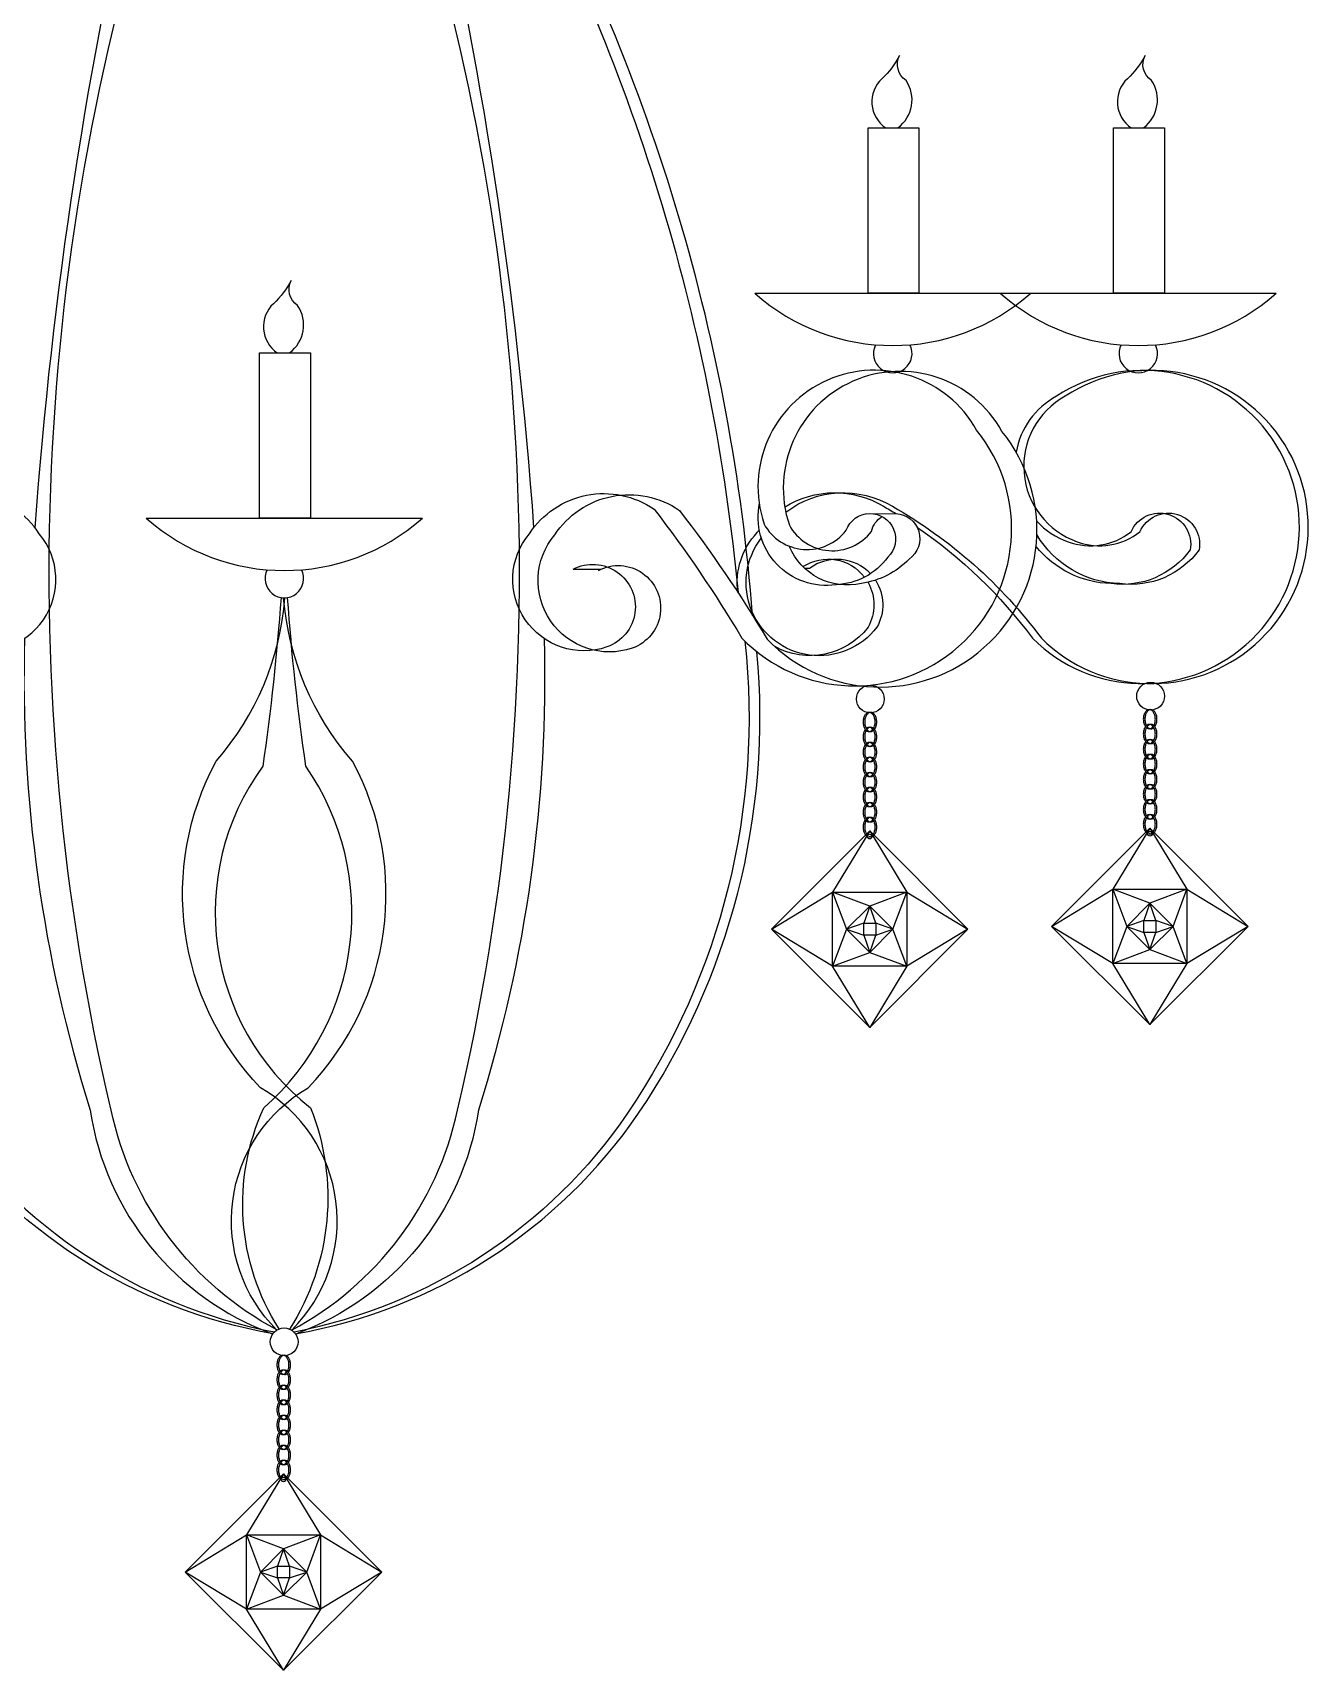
# Model space of a CAD drawing. Extents: x 2595 to 3373, y 365 to 1443.
# Drawn here: x 2888 to 3373, y 365 to 987 of the extents above; entities that cross this region are included whole.
import ezdxf

# ---------------------------------------------------------------- set-up
doc = ezdxf.new("R2010")
doc.units = 0
doc.header["$MEASUREMENT"] = 0
doc.layers.add('3', color=3, linetype='CONTINUOUS')
doc.layers.add('7', color=7, linetype='CONTINUOUS')

msp = doc.modelspace()

# ---------------------------------------------------------------- linework, layer by layer
at = {"layer": '3'}
for points in [[(3310.4, 951.18, 0.40066), (3313.5, 969.23, -0.385714), (3311.07, 978.74, -0.084763), (3304.31, 969.89, 0.478257), (3305.76, 951.18)], [(3208.49, 725.39, 0.063446), (3208.3, 726.85, 0.076494), (3207.82, 727.98, 0.107138), (3207.01, 728.8, 0.147314), (3206.2, 729.05, 0.147314), (3205.39, 728.8, 0.107138), (3204.58, 727.98, 0.076494), (3204.1, 726.85, 0.063446), (3203.91, 725.39, 0.063446), (3204.1, 723.93, 0.076494), (3204.58, 722.8, 0.107138), (3205.39, 721.97, 0.147314), (3206.2, 721.73, 0.309707), (3207.57, 722.67, 0.107138)], [(3209.1, 725.39, 0.063446), (3208.91, 726.85, 0.076494), (3208.43, 727.98, 0.107138), (3207.62, 728.8, 0.147314), (3206.81, 729.05, 0.147314), (3206, 728.8, 0.107138), (3205.19, 727.98, 0.076494), (3204.71, 726.85, 0.063446), (3204.52, 725.39, 0.063446), (3204.71, 723.93, 0.076494), (3205.19, 722.8, 0.107138), (3206, 721.97, 0.147314), (3206.81, 721.73, 0.210327), (3207.89, 722.21, 0.107138)], [(3314.94, 726.47, 0.063446), (3314.76, 727.94, 0.076494), (3314.27, 729.06, 0.107138), (3313.47, 729.89, 0.147314), (3312.66, 730.13, 0.147314), (3311.84, 729.89, 0.107138), (3311.04, 729.06, 0.076494), (3310.56, 727.94, 0.063446), (3310.37, 726.47, 0.063446), (3310.56, 725.01, 0.076494), (3311.04, 723.89, 0.107138), (3311.84, 723.06, 0.147314), (3312.66, 722.82, 0.309707), (3314.03, 723.76, 0.107138)], [(3315.55, 726.47, 0.063446), (3315.37, 727.94, 0.076494), (3314.88, 729.06, 0.107138), (3314.08, 729.89, 0.147314), (3313.27, 730.13, 0.147314), (3312.45, 729.89, 0.107138), (3311.65, 729.06, 0.076494), (3311.17, 727.94, 0.063446), (3310.98, 726.47, 0.063446), (3311.17, 725.01, 0.076494), (3311.65, 723.89, 0.107138), (3312.45, 723.06, 0.147314), (3313.27, 722.82, 0.210327), (3314.35, 723.29, 0.107138)], [(3204.74, 722.57, 0.026135), (3204.58, 722.34, 0.076494), (3204.1, 721.21, 0.063446), (3203.91, 719.75, 0.063446), (3204.1, 718.29, 0.076494), (3204.58, 717.16, 0.107138), (3205.39, 716.33, 0.147314), (3206.2, 716.09, 0.147314), (3207.01, 716.33, 0.07172), (3207.59, 716.85, 0.076494)], [(3205.1, 722.19, 0.065895), (3204.71, 721.21, 0.063446), (3204.52, 719.75, 0.063446), (3204.71, 718.29, 0.076494), (3205.19, 717.16, 0.107138), (3206, 716.33, 0.147314), (3206.81, 716.09, 0.147314), (3207.62, 716.33, 0.025401), (3207.84, 716.5, 0.076494)], [(3208.49, 719.75, 0.063446), (3208.3, 721.21, 0.076494), (3207.82, 722.34, 0.107138), (3207.01, 723.16, 0.147314), (3206.2, 723.41, 0.147314), (3205.39, 723.16, 0.032597), (3205.1, 722.95, 0.076494)], [(3209.1, 719.75, 0.063446), (3208.91, 721.21, 0.076494), (3208.43, 722.34, 0.107138), (3207.62, 723.16, 0.147314), (3206.81, 723.41, 0.147314), (3206, 723.16, 0.080777), (3205.35, 722.57, 0.076494)], [(3207.9, 722.95, 0.065895), (3208.3, 723.93, 0.063446), (3208.49, 725.39, 0.063446)], [(3208.27, 722.56, 0.094399), (3208.91, 723.93, 0.063446), (3209.1, 725.39, 0.063446)], [(3311.2, 723.65, 0.026135), (3311.04, 723.42, 0.076494), (3310.56, 722.3, 0.063446), (3310.37, 720.83, 0.063446), (3310.56, 719.37, 0.076494), (3311.04, 718.25, 0.107138), (3311.84, 717.42, 0.147314), (3312.66, 717.18, 0.147314), (3313.47, 717.42, 0.07172), (3314.05, 717.94, 0.076494)], [(3311.56, 723.28, 0.065895), (3311.17, 722.3, 0.063446), (3310.98, 720.83, 0.063446), (3311.17, 719.37, 0.076494), (3311.65, 718.25, 0.107138), (3312.45, 717.42, 0.147314), (3313.27, 717.18, 0.147314), (3314.08, 717.42, 0.025401), (3314.3, 717.58, 0.076494)], [(3314.94, 720.83, 0.063446), (3314.76, 722.3, 0.076494), (3314.27, 723.42, 0.107138), (3313.47, 724.25, 0.147314), (3312.66, 724.49, 0.147314), (3311.84, 724.25, 0.032597), (3311.56, 724.03, 0.076494)], [(3315.55, 720.83, 0.063446), (3315.37, 722.3, 0.076494), (3314.88, 723.42, 0.107138), (3314.08, 724.25, 0.147314), (3313.27, 724.49, 0.147314), (3312.45, 724.25, 0.080777), (3311.81, 723.65, 0.076494)], [(3314.36, 724.03, 0.065895), (3314.76, 725.01, 0.063446), (3314.94, 726.47, 0.063446)], [(3314.72, 723.65, 0.094399), (3315.37, 725.01, 0.063446), (3315.55, 726.47, 0.063446)], [(3204.81, 716.85, 0.035147), (3204.58, 716.54, 0.076494), (3204.1, 715.42, 0.063446), (3203.91, 713.96, 0.063446), (3204.1, 712.49, 0.076494), (3204.58, 711.37, 0.107138), (3205.39, 710.54, 0.147314), (3206.2, 710.3, 0.147314), (3207.01, 710.54, 0.080777), (3207.65, 711.14, 0.076494)], [(3205.19, 716.54, 0.076494), (3204.71, 715.42, 0.063446), (3204.52, 713.96, 0.063446), (3204.71, 712.49, 0.076494), (3205.19, 711.37, 0.107138), (3206, 710.54, 0.147314), (3206.81, 710.3, 0.147314), (3207.62, 710.54, 0.032597), (3207.9, 710.76, 0.076494)], [(3208.49, 713.96, 0.063446), (3208.3, 715.42, 0.076494), (3207.82, 716.54, 0.107138), (3207.01, 717.37, 0.147314), (3206.2, 717.61, 0.147314), (3205.39, 717.37, 0.025401), (3205.16, 717.21, 0.076494)], [(3209.1, 713.96, 0.063446), (3208.91, 715.42, 0.076494), (3208.43, 716.54, 0.107138), (3207.62, 717.37, 0.147314), (3206.81, 717.61, 0.147314), (3206, 717.37, 0.07172), (3205.42, 716.85, 0.076494)], [(3207.82, 717.16, 0.076494), (3208.3, 718.29, 0.063446), (3208.49, 719.75, 0.063446)], [(3208.2, 716.85, 0.035147), (3208.43, 717.16, 0.076494), (3208.91, 718.29, 0.063446), (3209.1, 719.75, 0.063446)], [(3311.26, 717.94, 0.035147), (3311.04, 717.63, 0.076494), (3310.56, 716.5, 0.063446), (3310.37, 715.04, 0.063446), (3310.56, 713.58, 0.076494), (3311.04, 712.45, 0.107138), (3311.84, 711.63, 0.147314), (3312.66, 711.38, 0.147314), (3313.47, 711.63, 0.080777), (3314.11, 712.22, 0.076494)], [(3311.65, 717.63, 0.076494), (3311.17, 716.5, 0.063446), (3310.98, 715.04, 0.063446), (3311.17, 713.58, 0.076494), (3311.65, 712.45, 0.107138), (3312.45, 711.63, 0.147314), (3313.27, 711.38, 0.147314), (3314.08, 711.63, 0.032597), (3314.36, 711.84, 0.076494)], [(3314.94, 715.04, 0.063446), (3314.76, 716.5, 0.076494), (3314.27, 717.63, 0.107138), (3313.47, 718.46, 0.147314), (3312.66, 718.7, 0.147314), (3311.84, 718.46, 0.025401), (3311.62, 718.29, 0.076494)], [(3315.55, 715.04, 0.063446), (3315.37, 716.5, 0.076494), (3314.88, 717.63, 0.107138), (3314.08, 718.46, 0.147314), (3313.27, 718.7, 0.147314), (3312.45, 718.46, 0.07172), (3311.87, 717.94, 0.076494)], [(3314.27, 718.25, 0.076494), (3314.76, 719.37, 0.063446), (3314.94, 720.83, 0.063446)], [(3314.66, 717.94, 0.035147), (3314.88, 718.25, 0.076494), (3315.37, 719.37, 0.063446), (3315.55, 720.83, 0.063446)], [(3204.74, 711.14, 0.026135), (3204.58, 710.9, 0.076494), (3204.1, 709.78, 0.063446), (3203.91, 708.32, 0.063446), (3204.1, 706.85, 0.076494), (3204.58, 705.73, 0.107138), (3205.39, 704.9, 0.147314), (3206.2, 704.66, 0.147314), (3207.01, 704.9, 0.071721), (3207.59, 705.42, 0.076494)], [(3205.19, 710.9, 0.076494), (3204.71, 709.78, 0.063446), (3204.52, 708.32, 0.063446), (3204.71, 706.85, 0.076494), (3205.19, 705.73, 0.107138), (3206, 704.9, 0.147314), (3206.81, 704.66, 0.147314), (3207.62, 704.9, 0.025402), (3207.84, 705.07, 0.076494)], [(3208.49, 708.32, 0.063446), (3208.3, 709.78, 0.076494), (3207.82, 710.9, 0.107138), (3207.01, 711.73, 0.147314), (3206.2, 711.97, 0.147314), (3205.39, 711.73, 0.032597), (3205.1, 711.51, 0.076494)], [(3209.1, 708.32, 0.063446), (3208.91, 709.78, 0.076494), (3208.43, 710.9, 0.107138), (3207.62, 711.73, 0.147314), (3206.81, 711.97, 0.147314), (3206, 711.73, 0.080777), (3205.35, 711.14, 0.076494)], [(3207.9, 711.51, 0.065895), (3208.3, 712.49, 0.063446), (3208.49, 713.96, 0.063446)], [(3208.26, 711.14, 0.026135), (3208.43, 711.37, 0.076494), (3208.91, 712.49, 0.063446), (3209.1, 713.96, 0.063446)], [(3311.2, 712.22, 0.026135), (3311.04, 711.99, 0.076494), (3310.56, 710.86, 0.063446), (3310.37, 709.4, 0.063446), (3310.56, 707.94, 0.076494), (3311.04, 706.81, 0.107138), (3311.84, 705.99, 0.147314), (3312.66, 705.74, 0.147314), (3313.47, 705.99, 0.071721), (3314.05, 706.51, 0.076494)], [(3311.65, 711.99, 0.076494), (3311.17, 710.86, 0.063446), (3310.98, 709.4, 0.063446), (3311.17, 707.94, 0.076494), (3311.65, 706.81, 0.107138), (3312.45, 705.99, 0.147314), (3313.27, 705.74, 0.147314), (3314.08, 705.99, 0.025402), (3314.3, 706.15, 0.076494)], [(3314.94, 709.4, 0.063446), (3314.76, 710.86, 0.076494), (3314.27, 711.99, 0.107138), (3313.47, 712.82, 0.147314), (3312.66, 713.06, 0.147314), (3311.84, 712.82, 0.032597), (3311.56, 712.6, 0.076494)], [(3315.55, 709.4, 0.063446), (3315.37, 710.86, 0.076494), (3314.88, 711.99, 0.107138), (3314.08, 712.82, 0.147314), (3313.27, 713.06, 0.147314), (3312.45, 712.82, 0.080777), (3311.81, 712.22, 0.076494)], [(3314.36, 712.6, 0.065895), (3314.76, 713.58, 0.063446), (3314.94, 715.04, 0.063446)], [(3314.72, 712.22, 0.026135), (3314.88, 712.45, 0.076494), (3315.37, 713.58, 0.063446), (3315.55, 715.04, 0.063446)], [(3204.81, 705.42, 0.035146), (3204.58, 705.11, 0.076494), (3204.1, 703.98, 0.063446), (3203.91, 702.52, 0.063446), (3204.1, 701.06, 0.076494), (3204.58, 699.94, 0.107138), (3205.39, 699.11, 0.147314), (3206.2, 698.86, 0.147314), (3207.01, 699.11, 0.080777), (3207.65, 699.7, 0.076494)], [(3205.19, 705.11, 0.076494), (3204.71, 703.98, 0.063446), (3204.52, 702.52, 0.063446), (3204.71, 701.06, 0.076494), (3205.19, 699.94, 0.107138), (3206, 699.11, 0.147314), (3206.81, 698.86, 0.147314), (3207.62, 699.11, 0.032597), (3207.9, 699.32, 0.076494)], [(3208.49, 702.52, 0.063446), (3208.3, 703.98, 0.076494), (3207.82, 705.11, 0.107138), (3207.01, 705.94, 0.147314), (3206.2, 706.18, 0.147314), (3205.39, 705.94, 0.025402), (3205.16, 705.77, 0.076494)], [(3209.1, 702.52, 0.063446), (3208.91, 703.98, 0.076494), (3208.43, 705.11, 0.107138), (3207.62, 705.94, 0.147314), (3206.81, 706.18, 0.147314), (3206, 705.94, 0.071721), (3205.42, 705.42, 0.076494)], [(3207.84, 705.77, 0.07327), (3208.3, 706.85, 0.063446), (3208.49, 708.32, 0.063446)], [(3208.2, 705.42, 0.035146), (3208.43, 705.73, 0.076494), (3208.91, 706.85, 0.063446), (3209.1, 708.32, 0.063446)], [(3311.26, 706.51, 0.035146), (3311.04, 706.2, 0.076494), (3310.56, 705.07, 0.063446), (3310.37, 703.61, 0.063446), (3310.56, 702.15, 0.076494), (3311.04, 701.02, 0.107138), (3311.84, 700.19, 0.147314), (3312.66, 699.95, 0.147314), (3313.47, 700.19, 0.080777), (3314.11, 700.79, 0.076494)], [(3311.65, 706.2, 0.076494), (3311.17, 705.07, 0.063446), (3310.98, 703.61, 0.063446), (3311.17, 702.15, 0.076494), (3311.65, 701.02, 0.107138), (3312.45, 700.19, 0.147314), (3313.27, 699.95, 0.147314), (3314.08, 700.19, 0.032597), (3314.36, 700.41, 0.076494)], [(3314.94, 703.61, 0.063446), (3314.76, 705.07, 0.076494), (3314.27, 706.2, 0.107138), (3313.47, 707.02, 0.147314), (3312.66, 707.27, 0.147314), (3311.84, 707.02, 0.025402), (3311.62, 706.86, 0.076494)], [(3315.55, 703.61, 0.063446), (3315.37, 705.07, 0.076494), (3314.88, 706.2, 0.107138), (3314.08, 707.02, 0.147314), (3313.27, 707.27, 0.147314), (3312.45, 707.02, 0.071721), (3311.87, 706.51, 0.076494)], [(3314.3, 706.86, 0.07327), (3314.76, 707.94, 0.063446), (3314.94, 709.4, 0.063446)], [(3314.36, 701.17, 0.065895), (3314.76, 702.15, 0.063446), (3314.94, 703.61, 0.063446)], [(3314.66, 706.51, 0.035146), (3314.88, 706.81, 0.076494), (3315.37, 707.94, 0.063446), (3315.55, 709.4, 0.063446)], [(3314.72, 700.79, 0.026135), (3314.88, 701.02, 0.076494), (3315.37, 702.15, 0.063446), (3315.55, 703.61, 0.063446)], [(3204.74, 699.7, 0.026135), (3204.58, 699.47, 0.076494), (3204.1, 698.34, 0.063446), (3203.91, 696.88, 0.063446), (3204.1, 695.42, 0.076494), (3204.58, 694.3, 0.107138), (3205.39, 693.47, 0.147314), (3206.2, 693.22, 0.147314), (3207.01, 693.47, 0.07172), (3207.59, 693.99, 0.076494)], [(3205.1, 699.32, 0.065895), (3204.71, 698.34, 0.063446), (3204.52, 696.88, 0.063446), (3204.71, 695.42, 0.076494), (3205.19, 694.3, 0.107138), (3206, 693.47, 0.147314), (3206.81, 693.22, 0.147314), (3207.62, 693.47, 0.025401), (3207.84, 693.63, 0.076494)], [(3208.49, 696.88, 0.063446), (3208.3, 698.34, 0.076494), (3207.82, 699.47, 0.107138), (3207.01, 700.3, 0.147314), (3206.2, 700.54, 0.147314), (3205.39, 700.3, 0.032597), (3205.1, 700.08, 0.076494)], [(3209.1, 696.88, 0.063446), (3208.91, 698.34, 0.076494), (3208.43, 699.47, 0.107138), (3207.62, 700.3, 0.147314), (3206.81, 700.54, 0.147314), (3206, 700.3, 0.080777), (3205.35, 699.7, 0.076494)], [(3207.9, 700.08, 0.065895), (3208.3, 701.06, 0.063446), (3208.49, 702.52, 0.063446)], [(3208.26, 699.7, 0.026135), (3208.43, 699.94, 0.076494), (3208.91, 701.06, 0.063446), (3209.1, 702.52, 0.063446)], [(3311.2, 700.79, 0.026135), (3311.04, 700.56, 0.076494), (3310.56, 699.43, 0.063446), (3310.37, 697.97, 0.063446), (3310.56, 696.51, 0.076494), (3311.04, 695.38, 0.107138), (3311.84, 694.55, 0.147314), (3312.66, 694.31, 0.147314), (3313.47, 694.55, 0.07172), (3314.05, 695.07, 0.076494)], [(3311.56, 700.41, 0.065895), (3311.17, 699.43, 0.063446), (3310.98, 697.97, 0.063446), (3311.17, 696.51, 0.076494), (3311.65, 695.38, 0.107138), (3312.45, 694.55, 0.147314), (3313.27, 694.31, 0.147314), (3314.08, 694.55, 0.025401), (3314.3, 694.72, 0.076494)], [(3314.94, 697.97, 0.063446), (3314.76, 699.43, 0.076494), (3314.27, 700.56, 0.107138), (3313.47, 701.38, 0.147314), (3312.66, 701.63, 0.147314), (3311.84, 701.38, 0.032597), (3311.56, 701.17, 0.076494)], [(3315.55, 697.97, 0.063446), (3315.37, 699.43, 0.076494), (3314.88, 700.56, 0.107138), (3314.08, 701.38, 0.147314), (3313.27, 701.63, 0.147314), (3312.45, 701.38, 0.080777), (3311.81, 700.79, 0.076494)], [(3314.3, 695.43, 0.073271), (3314.76, 696.51, 0.063446), (3314.94, 697.97, 0.063446)], [(3314.66, 695.07, 0.035147), (3314.88, 695.38, 0.076494), (3315.37, 696.51, 0.063446), (3315.55, 697.97, 0.063446)], [(3204.81, 693.99, 0.035147), (3204.58, 693.68, 0.076494), (3204.1, 692.55, 0.063446), (3203.91, 691.09, 0.063446), (3204.1, 689.63, 0.076494), (3204.58, 688.5, 0.107138), (3205.39, 687.68, 0.147314), (3206.2, 687.43, 0.147314), (3207.01, 687.68, 0.080777), (3207.65, 688.27, 0.076494)], [(3205.16, 693.63, 0.073271), (3204.71, 692.55, 0.063446), (3204.52, 691.09, 0.063446), (3204.71, 689.63, 0.076494), (3205.19, 688.5, 0.107138), (3206, 687.68, 0.147314), (3206.81, 687.43, 0.147314), (3207.62, 687.68, 0.032597), (3207.9, 687.89, 0.076494)], [(3208.49, 691.09, 0.063446), (3208.3, 692.55, 0.076494), (3207.82, 693.68, 0.107138), (3207.01, 694.5, 0.147314), (3206.2, 694.75, 0.147314), (3205.39, 694.5, 0.025401), (3205.16, 694.34, 0.076494)], [(3209.1, 691.09, 0.063446), (3208.91, 692.55, 0.076494), (3208.43, 693.68, 0.107138), (3207.62, 694.5, 0.147314), (3206.81, 694.75, 0.147314), (3206, 694.5, 0.07172), (3205.42, 693.99, 0.076494)], [(3207.84, 694.34, 0.073271), (3208.3, 695.42, 0.063446), (3208.49, 696.88, 0.063446)], [(3207.9, 688.65, 0.065895), (3208.3, 689.63, 0.063446), (3208.49, 691.09, 0.063446)], [(3208.2, 693.99, 0.035147), (3208.43, 694.3, 0.076494), (3208.91, 695.42, 0.063446), (3209.1, 696.88, 0.063446)], [(3208.26, 688.27, 0.026135), (3208.43, 688.5, 0.076494), (3208.91, 689.63, 0.063446), (3209.1, 691.09, 0.063446)], [(3311.26, 695.07, 0.035147), (3311.04, 694.76, 0.076494), (3310.56, 693.64, 0.063446), (3310.37, 692.18, 0.063446), (3310.56, 690.71, 0.076494), (3311.04, 689.59, 0.107138), (3311.84, 688.76, 0.147314), (3312.66, 688.52, 0.147314), (3313.47, 688.76, 0.080777), (3314.11, 689.36, 0.076494)], [(3311.62, 694.72, 0.073271), (3311.17, 693.64, 0.063446), (3310.98, 692.18, 0.063446), (3311.17, 690.71, 0.076494), (3311.65, 689.59, 0.107138), (3312.45, 688.76, 0.147314), (3313.27, 688.52, 0.147314), (3314.08, 688.76, 0.032597), (3314.36, 688.98, 0.076494)], [(3314.94, 692.18, 0.063446), (3314.76, 693.64, 0.076494), (3314.27, 694.76, 0.107138), (3313.47, 695.59, 0.147314), (3312.66, 695.83, 0.147314), (3311.84, 695.59, 0.025401), (3311.62, 695.43, 0.076494)], [(3315.55, 692.18, 0.063446), (3315.37, 693.64, 0.076494), (3314.88, 694.76, 0.107138), (3314.08, 695.59, 0.147314), (3313.27, 695.83, 0.147314), (3312.45, 695.59, 0.07172), (3311.87, 695.07, 0.076494)], [(3314.36, 689.73, 0.065895), (3314.76, 690.71, 0.063446), (3314.94, 692.18, 0.063446)], [(3314.72, 689.36, 0.026135), (3314.88, 689.59, 0.076494), (3315.37, 690.71, 0.063446), (3315.55, 692.18, 0.063446)], [(3204.74, 688.27, 0.026135), (3204.58, 688.04, 0.076494), (3204.1, 686.91, 0.063446), (3203.91, 685.45, 0.063446), (3204.1, 683.99, 0.076494), (3204.58, 682.86, 0.107138), (3205.39, 682.04, 0.020894), (3205.49, 681.97, 0.147314)], [(3205.1, 687.89, 0.065895), (3204.71, 686.91, 0.063446), (3204.52, 685.45, 0.063446), (3204.71, 683.99, 0.076494), (3205.19, 682.86, 0.077943), (3205.74, 682.22, 0.147314)], [(3208.49, 685.45, 0.063446), (3208.3, 686.91, 0.076494), (3207.82, 688.04, 0.107138), (3207.01, 688.86, 0.147314), (3206.2, 689.11, 0.147314), (3205.39, 688.86, 0.032597), (3205.1, 688.65, 0.076494)], [(3209.1, 685.45, 0.063446), (3208.91, 686.91, 0.076494), (3208.43, 688.04, 0.107138), (3207.62, 688.86, 0.147314), (3206.81, 689.11, 0.147314), (3206, 688.86, 0.080777), (3205.35, 688.27, 0.076494)], [(3205.98, 681.81, 0.036701), (3206.2, 681.79, 0.147314), (3207.01, 682.04, 0.107138), (3207.82, 682.86, 0.076494), (3208.3, 683.99, 0.063446), (3208.49, 685.45, 0.063446)], [(3206.02, 682.02, 0.141488), (3206.81, 681.79, 0.147314), (3207.62, 682.04, 0.107138), (3208.43, 682.86, 0.076494), (3208.91, 683.99, 0.063446), (3209.1, 685.45, 0.063446)], [(3311.2, 689.36, 0.026135), (3311.04, 689.12, 0.076494), (3310.56, 688, 0.063446), (3310.37, 686.54, 0.063446), (3310.56, 685.07, 0.076494), (3311.04, 683.95, 0.107138), (3311.84, 683.12, 0.020894), (3311.95, 683.06, 0.147314)], [(3311.56, 688.98, 0.065895), (3311.17, 688, 0.063446), (3310.98, 686.54, 0.063446), (3311.17, 685.07, 0.076494), (3311.65, 683.95, 0.077943), (3312.2, 683.31, 0.147314)], [(3314.94, 686.54, 0.063446), (3314.76, 688, 0.076494), (3314.27, 689.12, 0.107138), (3313.47, 689.95, 0.147314), (3312.66, 690.19, 0.147314), (3311.84, 689.95, 0.032597), (3311.56, 689.73, 0.076494)], [(3315.55, 686.54, 0.063446), (3315.37, 688, 0.076494), (3314.88, 689.12, 0.107138), (3314.08, 689.95, 0.147314), (3313.27, 690.19, 0.147314), (3312.45, 689.95, 0.080777), (3311.81, 689.36, 0.076494)], [(3312.44, 682.89, 0.036701), (3312.66, 682.88, 0.147314), (3313.47, 683.12, 0.107138), (3314.27, 683.95, 0.076494), (3314.76, 685.07, 0.063446), (3314.94, 686.54, 0.063446)], [(3312.48, 683.1, 0.141488), (3313.27, 682.88, 0.147314), (3314.08, 683.12, 0.107138), (3314.88, 683.95, 0.076494), (3315.37, 685.07, 0.063446), (3315.55, 686.54, 0.063446)], [(2985.79, 481.09, 0.063446), (2985.61, 482.55, 0.076494), (2985.12, 483.68, 0.107138), (2984.32, 484.51, 0.147314), (2983.5, 484.75, 0.147314), (2982.69, 484.51, 0.107138), (2981.89, 483.68, 0.076494), (2981.4, 482.55, 0.063446), (2981.22, 481.09, 0.063446), (2981.4, 479.63, 0.076494), (2981.89, 478.5, 0.107138), (2982.69, 477.68, 0.147314), (2983.5, 477.43, 0.309707), (2984.88, 478.37, 0.107138)], [(2986.4, 481.09, 0.063446), (2986.22, 482.55, 0.076494), (2985.73, 483.68, 0.107138), (2984.93, 484.51, 0.147314), (2984.11, 484.75, 0.147314), (2983.3, 484.51, 0.107138), (2982.5, 483.68, 0.076494), (2982.01, 482.55, 0.063446), (2981.83, 481.09, 0.063446), (2982.01, 479.63, 0.076494), (2982.5, 478.5, 0.107138), (2983.3, 477.68, 0.147314), (2984.11, 477.43, 0.210327), (2985.2, 477.91, 0.107138)], [(2985.21, 478.65, 0.065895), (2985.61, 479.63, 0.063446), (2985.79, 481.09, 0.063446)], [(2985.57, 478.27, 0.094399), (2986.22, 479.63, 0.063446), (2986.4, 481.09, 0.063446)], [(2982.05, 478.27, 0.026135), (2981.89, 478.04, 0.076494), (2981.4, 476.91, 0.063446), (2981.22, 475.45, 0.063446), (2981.4, 473.99, 0.076494), (2981.89, 472.86, 0.107138), (2982.69, 472.04, 0.147314), (2983.5, 471.79, 0.147314), (2984.32, 472.04, 0.07172), (2984.9, 472.56, 0.076494)], [(2982.41, 477.89, 0.065895), (2982.01, 476.91, 0.063446), (2981.83, 475.45, 0.063446), (2982.01, 473.99, 0.076494), (2982.5, 472.86, 0.107138), (2983.3, 472.04, 0.147314), (2984.11, 471.79, 0.147314), (2984.93, 472.04, 0.025401), (2985.15, 472.2, 0.076494)], [(2985.79, 475.45, 0.063446), (2985.61, 476.91, 0.076494), (2985.12, 478.04, 0.107138), (2984.32, 478.87, 0.147314), (2983.5, 479.11, 0.147314), (2982.69, 478.87, 0.032597), (2982.41, 478.65, 0.076494)], [(2985.79, 469.66, 0.063446), (2985.61, 471.12, 0.076494), (2985.12, 472.25, 0.107138), (2984.32, 473.07, 0.147314), (2983.5, 473.32, 0.147314), (2982.69, 473.07, 0.025401), (2982.47, 472.91, 0.076494)], [(2986.4, 475.45, 0.063446), (2986.22, 476.91, 0.076494), (2985.73, 478.04, 0.107138), (2984.93, 478.87, 0.147314), (2984.11, 479.11, 0.147314), (2983.3, 478.87, 0.080777), (2982.66, 478.27, 0.076494)], [(2986.4, 469.66, 0.063446), (2986.22, 471.12, 0.076494), (2985.73, 472.25, 0.107138), (2984.93, 473.07, 0.147314), (2984.11, 473.32, 0.147314), (2983.3, 473.07, 0.07172), (2982.72, 472.56, 0.076494)], [(2985.12, 472.86, 0.076494), (2985.61, 473.99, 0.063446), (2985.79, 475.45, 0.063446)], [(2985.51, 472.56, 0.035147), (2985.73, 472.86, 0.076494), (2986.22, 473.99, 0.063446), (2986.4, 475.45, 0.063446)], [(2982.11, 472.56, 0.035147), (2981.89, 472.25, 0.076494), (2981.4, 471.12, 0.063446), (2981.22, 469.66, 0.063446), (2981.4, 468.2, 0.076494), (2981.89, 467.07, 0.107138), (2982.69, 466.24, 0.147314), (2983.5, 466, 0.147314), (2984.32, 466.24, 0.080777), (2984.96, 466.84, 0.076494)], [(2982.05, 466.84, 0.026135), (2981.89, 466.61, 0.076494), (2981.4, 465.48, 0.063446), (2981.22, 464.02, 0.063446), (2981.4, 462.56, 0.076494), (2981.89, 461.43, 0.107138), (2982.69, 460.6, 0.147314), (2983.5, 460.36, 0.147314), (2984.32, 460.6, 0.071721), (2984.9, 461.12, 0.076494)], [(2982.5, 472.25, 0.076494), (2982.01, 471.12, 0.063446), (2981.83, 469.66, 0.063446), (2982.01, 468.2, 0.076494), (2982.5, 467.07, 0.107138), (2983.3, 466.24, 0.147314), (2984.11, 466, 0.147314), (2984.93, 466.24, 0.032597), (2985.21, 466.46, 0.076494)], [(2985.79, 464.02, 0.063446), (2985.61, 465.48, 0.076494), (2985.12, 466.61, 0.107138), (2984.32, 467.43, 0.147314), (2983.5, 467.68, 0.147314), (2982.69, 467.43, 0.032597), (2982.41, 467.22, 0.076494)], [(2986.4, 464.02, 0.063446), (2986.22, 465.48, 0.076494), (2985.73, 466.61, 0.107138), (2984.93, 467.43, 0.147314), (2984.11, 467.68, 0.147314), (2983.3, 467.43, 0.080777), (2982.66, 466.84, 0.076494)], [(2985.21, 467.22, 0.065895), (2985.61, 468.2, 0.063446), (2985.79, 469.66, 0.063446)], [(2985.57, 466.84, 0.026135), (2985.73, 467.07, 0.076494), (2986.22, 468.2, 0.063446), (2986.4, 469.66, 0.063446)], [(2982.11, 461.12, 0.035146), (2981.89, 460.81, 0.076494), (2981.4, 459.69, 0.063446), (2981.22, 458.23, 0.063446), (2981.4, 456.76, 0.076494), (2981.89, 455.64, 0.107138), (2982.69, 454.81, 0.147314), (2983.5, 454.57, 0.147314), (2984.32, 454.81, 0.080777), (2984.96, 455.41, 0.076494)], [(2982.5, 466.61, 0.076494), (2982.01, 465.48, 0.063446), (2981.83, 464.02, 0.063446), (2982.01, 462.56, 0.076494), (2982.5, 461.43, 0.107138), (2983.3, 460.6, 0.147314), (2984.11, 460.36, 0.147314), (2984.93, 460.6, 0.025402), (2985.15, 460.77, 0.076494)], [(2982.5, 460.81, 0.076494), (2982.01, 459.69, 0.063446), (2981.83, 458.23, 0.063446), (2982.01, 456.76, 0.076494), (2982.5, 455.64, 0.107138), (2983.3, 454.81, 0.147314), (2984.11, 454.57, 0.147314), (2984.93, 454.81, 0.032597), (2985.21, 455.03, 0.076494)], [(2985.79, 458.23, 0.063446), (2985.61, 459.69, 0.076494), (2985.12, 460.81, 0.107138), (2984.32, 461.64, 0.147314), (2983.5, 461.88, 0.147314), (2982.69, 461.64, 0.025402), (2982.47, 461.48, 0.076494)], [(2986.4, 458.23, 0.063446), (2986.22, 459.69, 0.076494), (2985.73, 460.81, 0.107138), (2984.93, 461.64, 0.147314), (2984.11, 461.88, 0.147314), (2983.3, 461.64, 0.071721), (2982.72, 461.12, 0.076494)], [(2985.15, 461.48, 0.07327), (2985.61, 462.56, 0.063446), (2985.79, 464.02, 0.063446)], [(2985.51, 461.12, 0.035146), (2985.73, 461.43, 0.076494), (2986.22, 462.56, 0.063446), (2986.4, 464.02, 0.063446)], [(2982.05, 455.41, 0.026135), (2981.89, 455.17, 0.076494), (2981.4, 454.05, 0.063446), (2981.22, 452.59, 0.063446), (2981.4, 451.12, 0.076494), (2981.89, 450, 0.107138), (2982.69, 449.17, 0.147314), (2983.5, 448.93, 0.147314), (2984.32, 449.17, 0.07172), (2984.9, 449.69, 0.076494)], [(2982.41, 455.03, 0.065895), (2982.01, 454.05, 0.063446), (2981.83, 452.59, 0.063446), (2982.01, 451.12, 0.076494), (2982.5, 450, 0.107138), (2983.3, 449.17, 0.147314), (2984.11, 448.93, 0.147314), (2984.93, 449.17, 0.025401), (2985.15, 449.34, 0.076494)], [(2985.79, 452.59, 0.063446), (2985.61, 454.05, 0.076494), (2985.12, 455.17, 0.107138), (2984.32, 456, 0.147314), (2983.5, 456.24, 0.147314), (2982.69, 456, 0.032597), (2982.41, 455.78, 0.076494)], [(2986.4, 452.59, 0.063446), (2986.22, 454.05, 0.076494), (2985.73, 455.17, 0.107138), (2984.93, 456, 0.147314), (2984.11, 456.24, 0.147314), (2983.3, 456, 0.080777), (2982.66, 455.41, 0.076494)], [(2985.21, 455.78, 0.065895), (2985.61, 456.76, 0.063446), (2985.79, 458.23, 0.063446)], [(2985.57, 455.41, 0.026135), (2985.73, 455.64, 0.076494), (2986.22, 456.76, 0.063446), (2986.4, 458.23, 0.063446)], [(2982.11, 449.69, 0.035147), (2981.89, 449.38, 0.076494), (2981.4, 448.25, 0.063446), (2981.22, 446.79, 0.063446), (2981.4, 445.33, 0.076494), (2981.89, 444.21, 0.107138), (2982.69, 443.38, 0.147314), (2983.5, 443.13, 0.147314), (2984.32, 443.38, 0.080777), (2984.96, 443.97, 0.076494)], [(2982.47, 449.34, 0.073271), (2982.01, 448.25, 0.063446), (2981.83, 446.79, 0.063446), (2982.01, 445.33, 0.076494), (2982.5, 444.21, 0.107138), (2983.3, 443.38, 0.147314), (2984.11, 443.13, 0.147314), (2984.93, 443.38, 0.032597), (2985.21, 443.59, 0.076494)], [(2985.79, 446.79, 0.063446), (2985.61, 448.25, 0.076494), (2985.12, 449.38, 0.107138), (2984.32, 450.21, 0.147314), (2983.5, 450.45, 0.147314), (2982.69, 450.21, 0.025401), (2982.47, 450.04, 0.076494)], [(2986.4, 446.79, 0.063446), (2986.22, 448.25, 0.076494), (2985.73, 449.38, 0.107138), (2984.93, 450.21, 0.147314), (2984.11, 450.45, 0.147314), (2983.3, 450.21, 0.07172), (2982.72, 449.69, 0.076494)], [(2985.15, 450.04, 0.073271), (2985.61, 451.12, 0.063446), (2985.79, 452.59, 0.063446)], [(2985.51, 449.69, 0.035147), (2985.73, 450, 0.076494), (2986.22, 451.12, 0.063446), (2986.4, 452.59, 0.063446)], [(2982.05, 443.97, 0.026135), (2981.89, 443.74, 0.076494), (2981.4, 442.61, 0.063446), (2981.22, 441.15, 0.063446), (2981.4, 439.69, 0.076494), (2981.89, 438.57, 0.107138), (2982.69, 437.74, 0.020894), (2982.8, 437.67, 0.147314)], [(2982.41, 443.59, 0.065895), (2982.01, 442.61, 0.063446), (2981.83, 441.15, 0.063446), (2982.01, 439.69, 0.076494), (2982.5, 438.57, 0.077943), (2983.05, 437.93, 0.147314)], [(2985.79, 441.15, 0.063446), (2985.61, 442.61, 0.076494), (2985.12, 443.74, 0.107138), (2984.32, 444.57, 0.147314), (2983.5, 444.81, 0.147314), (2982.69, 444.57, 0.032597), (2982.41, 444.35, 0.076494)], [(2986.4, 441.15, 0.063446), (2986.22, 442.61, 0.076494), (2985.73, 443.74, 0.107138), (2984.93, 444.57, 0.147314), (2984.11, 444.81, 0.147314), (2983.3, 444.57, 0.080777), (2982.66, 443.97, 0.076494)], [(2985.21, 444.35, 0.065895), (2985.61, 445.33, 0.063446), (2985.79, 446.79, 0.063446)], [(2985.57, 443.97, 0.026135), (2985.73, 444.21, 0.076494), (2986.22, 445.33, 0.063446), (2986.4, 446.79, 0.063446)], [(2983.29, 437.51, 0.036701), (2983.5, 437.49, 0.147314), (2984.32, 437.74, 0.107138), (2985.12, 438.57, 0.076494), (2985.61, 439.69, 0.063446), (2985.79, 441.15, 0.063446)], [(2983.33, 437.72, 0.141488), (2984.11, 437.49, 0.147314), (2984.93, 437.74, 0.107138), (2985.73, 438.57, 0.076494), (2986.22, 439.69, 0.063446), (2986.4, 441.15, 0.063446)]]:
    msp.add_lwpolyline(points, format="xyb", dxfattribs=at)
for points in [[(3299.06, 888.38), (3299.06, 951.18), (3318.4, 951.18), (3318.4, 888.38)], [(3192.34, 632.56), (3192.34, 660.72), (3220.5, 660.72), (3220.5, 632.56)], [(3298.8, 633.65), (3298.8, 661.81), (3326.96, 661.81), (3326.96, 633.65)], [(3206.42, 655.44), (3197.62, 646.64), (3206.42, 637.84), (3215.22, 646.64)], [(3312.88, 656.53), (3304.08, 647.73), (3312.88, 638.93), (3321.68, 647.73)], [(3204.15, 648.92), (3208.7, 648.92), (3208.7, 644.37), (3204.15, 644.37)], [(3310.61, 650), (3315.16, 650), (3315.16, 645.45), (3310.61, 645.45)], [(2969.65, 388.26), (2969.65, 416.42), (2997.81, 416.42), (2997.81, 388.26)], [(2983.73, 411.14), (2974.93, 402.34), (2983.73, 393.54), (2992.53, 402.34)], [(2981.45, 404.62), (2986, 404.62), (2986, 400.07), (2981.45, 400.07)]]:
    msp.add_lwpolyline(points, close=True, dxfattribs=at)
for points in [[(3312.88, 685.06), (3326.96, 661.81), (3350.22, 647.73), (3326.96, 633.65), (3312.88, 610.39), (3298.8, 633.65), (3275.55, 647.73), (3298.8, 661.81)], [(3312.88, 685.06), (3298.8, 661.81)], [(3206.42, 683.98), (3220.5, 660.72), (3243.76, 646.64), (3220.5, 632.56), (3206.42, 609.31), (3192.34, 632.56), (3169.09, 646.64), (3192.34, 660.72)], [(3206.42, 683.98), (3192.34, 660.72)], [(3192.34, 632.56), (3206.42, 637.84), (3220.5, 632.56), (3215.22, 646.64), (3220.5, 660.72), (3206.42, 655.44), (3192.34, 660.72), (3197.62, 646.64), (3192.34, 632.56)], [(3298.8, 633.65), (3312.88, 638.93), (3326.96, 633.65), (3321.68, 647.73), (3326.96, 661.81), (3312.88, 656.53), (3298.8, 661.81), (3304.08, 647.73), (3298.8, 633.65)], [(3206.42, 655.44), (3204.15, 648.92), (3197.62, 646.64), (3204.15, 644.37), (3206.42, 637.84), (3208.7, 644.37), (3215.22, 646.64), (3208.7, 648.92), (3206.42, 655.44)], [(3312.88, 656.53), (3310.61, 650), (3304.08, 647.73), (3310.61, 645.45), (3312.88, 638.93), (3315.16, 645.45), (3321.68, 647.73), (3315.16, 650), (3312.88, 656.53)], [(2983.73, 439.68), (2997.81, 416.42), (3021.06, 402.34), (2997.81, 388.26), (2983.73, 365.01), (2969.65, 388.26), (2946.39, 402.34), (2969.65, 416.42)], [(2983.73, 439.68), (2969.65, 416.42)], [(2969.65, 388.26), (2983.73, 393.54), (2997.81, 388.26), (2992.53, 402.34), (2997.81, 416.42), (2983.73, 411.14), (2969.65, 416.42), (2974.93, 402.34), (2969.65, 388.26)], [(2983.73, 411.14), (2981.45, 404.62), (2974.93, 402.34), (2981.45, 400.07), (2983.73, 393.54), (2986, 400.07), (2992.53, 402.34), (2986, 404.62), (2983.73, 411.14)]]:
    msp.add_lwpolyline(points, dxfattribs=at)
for centre in [(3206.42, 681.83), (3312.88, 682.92), (2983.73, 437.53)]:
    msp.add_circle(centre, 0.88, dxfattribs=at)
msp.add_arc((3308.45, 865.4), 7.32, 152.8125, 27.1875, dxfattribs=at)
at = {"layer": '7'}
for p, q in [((3162.74, 888.38), (3267.62, 888.38)), ((3256.01, 888.38), (3360.89, 888.38)), ((2931.59, 802.87), (3036.47, 802.87)), ((3205.02, 804.52), (3216.37, 804.61)), ((3093.71, 783.46), (3104.34, 783.46)), ((3181.61, 783.88), (3183.61, 783.88))]:
    msp.add_line(p, q, dxfattribs=at)
for points in [[(2806.1, 765.86, -0.106287), (2893.64, 1060.28, 0.409129), (2913.03, 1238.87, 0.499731), (2777.29, 1220.87, 0.712615), (2835.46, 1128.12, 0.575498), (2853.47, 1190.42, 0.598566), (2803.87, 1180.73), (2808.03, 1180.73, -0.598566), (2857.63, 1190.42, -0.575498), (2839.62, 1128.12, -0.712615), (2781.45, 1220.87, -0.499731), (2917.18, 1238.87, -0.172516), (2944.76, 1157.55, 0.119379)], [(3161.95, 765.86, 0.106287), (3074.42, 1060.28, -0.409129), (3055.03, 1238.87, -0.499731), (3190.77, 1220.87, -0.712615), (3132.59, 1128.12, -0.575498), (3114.59, 1190.42, -0.598566), (3164.18, 1180.73), (3160.03, 1180.73, 0.598566), (3110.43, 1190.42, 0.575498), (3128.44, 1128.12, 0.712615), (3186.61, 1220.87, 0.499731), (3050.87, 1238.87, 0.172516), (3023.3, 1157.55, -0.119379)], [(2943.28, 1139.95, -0.185103), (2897.79, 1060.28, 0.099489), (2811.67, 774.56, 0.151539)], [(2953.32, 1139.95, -0.130848), (2929.71, 1063.05, 0.040297), (2889.29, 799.23, 0.197283)], [(2981.22, 494.33, -0.220797), (2918.22, 577.88, -0.138237), (2940.03, 1063.05, 0.130848), (2963.64, 1139.95, 0.128787)], [(2986.78, 494.3, 0.220936), (3049.84, 577.88, 0.138237), (3028.03, 1063.05, -0.130848), (3004.42, 1139.95, -0.128789)], [(3014.74, 1139.95, 0.130848), (3038.35, 1063.05, -0.040297), (3078.76, 799.23, -0.197283)], [(3024.78, 1139.95, 0.185103), (3070.26, 1060.28, -0.099489), (3156.39, 774.56, -0.151539)], [(3217.14, 951.18, 0.40066), (3220.24, 969.23, -0.385714), (3217.8, 978.74, -0.084763), (3211.04, 969.89, 0.478257), (3212.49, 951.18)], [(2985.99, 865.67, 0.40066), (2989.08, 883.72, -0.385714), (2986.65, 893.23, -0.084763), (2979.89, 884.38, 0.478257), (2981.34, 865.67)], [(2874.34, 783.46, 1.074551), (2861.45, 753.9, 0.757937), (2890.94, 796.93, 0.420866), (2843.55, 806.28, 0.03039), (2810.25, 757.32, -0.95709), (2721, 836.28, -0.912777), (2801.77, 800.64, -0.543128), (2770.56, 798.26, 1.260333), (2754.77, 788.03, 0.229505), (2774.39, 777.58, 0.524038), (2803.45, 808.62)], [(3093.71, 783.46, -1.074551), (3106.6, 753.9, -0.757937), (3077.12, 796.93, -0.420866), (3124.51, 806.28, -0.03039), (3157.81, 757.32, 0.95709), (3247.06, 836.28, 0.912777), (3166.29, 800.64, 0.543128), (3197.5, 798.26, -1.260333), (3213.29, 788.03, -0.229505), (3193.66, 777.58, -0.524038), (3164.61, 808.62)], [(3174.55, 805.14, -0.307013), (3215.06, 807.38, -0.103858), (3271.64, 757.21, 2.099459), (3280.74, 849.18, 0.649251), (3285.24, 793.9, 0.262366), (3309.09, 797.7, -0.89182), (3331.55, 790.79, -0.276221), (3301.48, 778.01, -0.259768), (3269.93, 796.62)], [(3224.53, 799.33, -0.083084), (3268.27, 757.21, 2.099459), (3277.37, 849.18, 0.226397), (3262.06, 827.98, 0.262366)], [(3103.33, 783.02, -1.074551), (3116.22, 753.47, -0.757937), (3086.74, 796.49, -0.420866), (3134.12, 805.84, -0.03039), (3167.42, 756.88, 0.95709), (3256.67, 835.84, 0.912777), (3175.9, 800.21, 0.543128), (3207.11, 797.82, -0.197095), (3211.1, 803.53, -0.21334)], [(3174.01, 807.09, -0.281188), (3211.69, 807.38, -0.007389), (3216.37, 804.61, 2.099459)], [(3216.37, 804.61, -0.712094), (3221.45, 787.33, -0.166299), (3203.26, 778.07, -0.367684), (3175.87, 792.2)], [(3269.86, 801.69, 0.119485), (3281.86, 793.9, 0.262366), (3305.71, 797.7, -0.89182), (3328.18, 790.79, -0.276221), (3298.11, 778.01, -0.221514), (3269.64, 792.14)], [(3156.34, 774.64, -0.226048), (3163.64, 797.36, -0.009428), (3164.45, 798.45, -0.103858)], [(3208.69, 779.21, -0.274749), (3209.19, 761.43, -1.001017), (3165.25, 795.29, -0.008616)], [(3181.03, 784.44, -0.39432), (3204.46, 780.44, -0.372792)], [(3183.61, 783.88, -0.381769), (3206.72, 781.77, -1.051418)], [(3205.78, 778.44, -0.260883), (3205.81, 761.43, -0.372792), (3170.24, 754.16, -0.029191)], [(2986.84, 494.27, 0.494008), (2974.96, 586.4, -0.325511), (2958.12, 710.45, 0.160501), (2984.28, 772.58)], [(2982.78, 772.69, -0.018098), (2975.85, 708.56, 0.404253), (2993.98, 578.81, -0.241023), (2986.05, 494.68)], [(2981.2, 494.32, -0.493948), (2993.1, 586.4, 0.325511), (3009.94, 710.45, -0.160501), (2983.78, 772.58)], [(2982.01, 494.73, -0.254605), (2976.26, 578.81, 0.380771), (2992.21, 708.56, -0.018098), (2985.27, 772.69)], [(2809.02, 756.09, 0.177278), (2853.59, 576.7, 0.197149), (2980.25, 493.57)], [(2885.32, 757.11, 0.082763), (2910.28, 577.88, 0.273262), (2979.42, 492.87)], [(3159.03, 756.09, -0.177278), (3114.47, 576.7, -0.197269), (2987.72, 493.55)], [(3082.74, 757.11, -0.082763), (3057.78, 577.88, -0.273262), (2988.64, 492.87)], [(2979.87, 492.88, -0.202156), (2849.43, 576.7, -0.173407), (2804.47, 752.07, 0.381508)], [(2988.18, 492.88, 0.202156), (3118.62, 576.7, 0.173407), (3163.59, 752.07, -0.381508)]]:
    msp.add_lwpolyline(points, format="xyb", dxfattribs=at)
for points in [[(3205.8, 888.38), (3205.8, 951.18), (3225.13, 951.18), (3225.13, 888.38)], [(2974.65, 802.87), (2974.65, 865.67), (2993.98, 865.67), (2993.98, 802.87)], [(3312.88, 610.39), (3275.55, 647.73), (3312.88, 685.06), (3350.22, 647.73)], [(3206.42, 609.31), (3169.09, 646.64), (3206.42, 683.98), (3243.76, 646.64)], [(2983.73, 365.01), (2946.39, 402.34), (2983.73, 439.68), (3021.06, 402.34)]]:
    msp.add_lwpolyline(points, close=True, dxfattribs=at)
for centre in [(3206.67, 734.12), (3313.13, 735.21), (2983.97, 489.82)]:
    msp.add_circle(centre, 5.28, dxfattribs=at)
for centre, radius, start, end in [((3215.18, 947.52), 79.04, 228.43724, 311.56276), ((3308.45, 947.52), 79.04, 228.43724, 311.56276), ((3215.18, 865.4), 7.32, 152.8125, 27.1875), ((2984.03, 862.01), 79.04, 228.43724, 311.56276), ((2984.03, 779.9), 7.32, 152.8125, 27.1875)]:
    msp.add_arc(centre, radius, start, end, dxfattribs=at)

doc.saveas('drawing.dxf')
